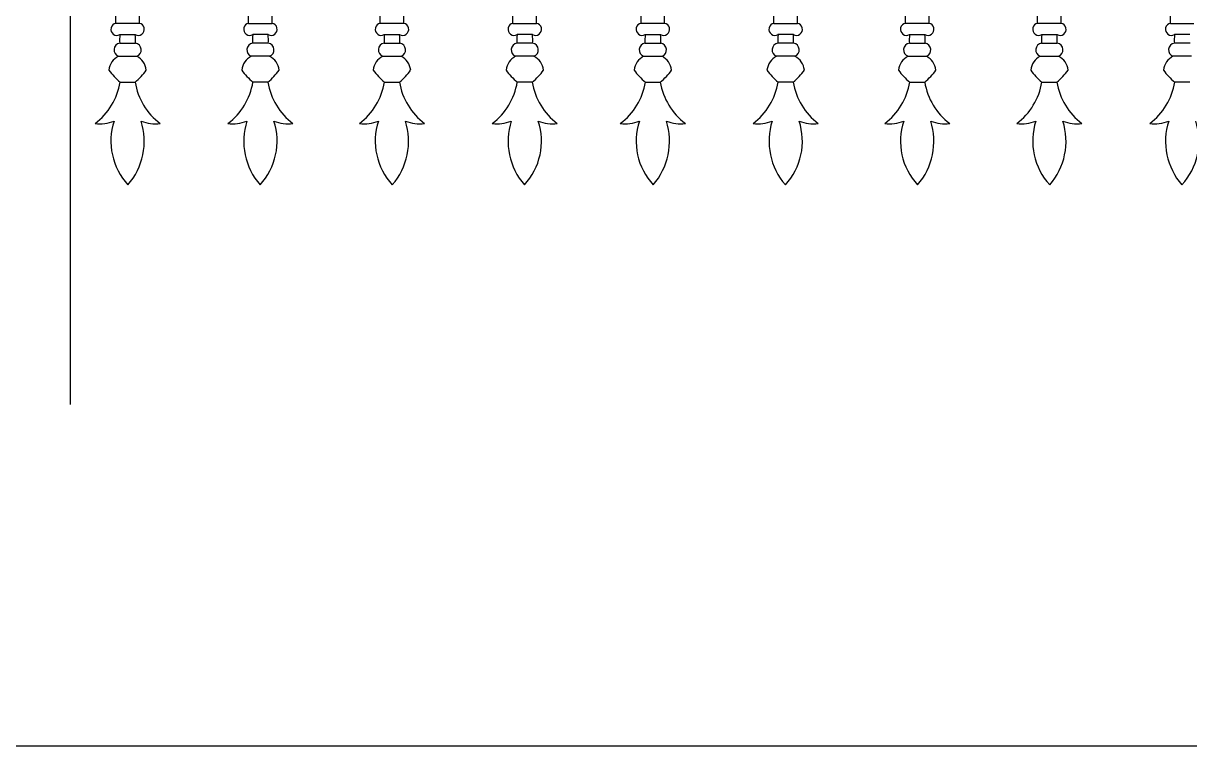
# Model space of a CAD drawing. Extents: x 12262 to 40734, y 30451 to 49613.
# Drawn here: x 23954 to 25067, y 45726 to 46414 of the extents above; entities that cross this region are included whole.
import ezdxf

# ---------------------------------------------------------------- set-up
doc = ezdxf.new("R2010")
doc.units = 0
doc.header["$LTSCALE"] = 0.85
doc.header["$MEASUREMENT"] = 0
doc.layers.get('0').update_dxf_attribs({"linetype": 'CONTINUOUS'})
doc.layers.add('www.cad-blocks.net', color=7, linetype='CONTINUOUS')

# ---------------------------------------------------------------- blocks, each defined once
blk = doc.blocks.new('A$C42C5099B')
for p, q in [((0, 0), (0, 826.12)), ((21.67, 181.72), (21.67, 388.86)), ((32.92, 181.72), (32.92, 388.86)), ((85.01, 181.72), (85.01, 388.86)), ((96.26, 181.72), (96.26, 388.86)), ((147.74, 181.72), (147.74, 388.86)), ((158.99, 181.72), (158.99, 388.86)), ((211.08, 181.72), (211.08, 388.86)), ((222.33, 181.72), (222.33, 388.86)), ((272.16, 181.72), (272.16, 388.86)), ((283.41, 181.72), (283.41, 388.86)), ((335.5, 181.72), (335.5, 388.86)), ((346.75, 181.72), (346.75, 388.86)), ((398.23, 181.72), (398.23, 388.86)), ((409.48, 181.72), (409.48, 388.86)), ((461.26, 181.72), (461.26, 388.86)), ((472.51, 181.72), (472.51, 388.86)), ((524.6, 181.72), (524.6, 388.86)), ((32.92, 181.72), (21.67, 181.72)), ((85.01, 181.72), (96.26, 181.72)), ((158.99, 181.72), (147.74, 181.72)), ((211.08, 181.72), (222.33, 181.72)), ((283.41, 181.72), (272.16, 181.72)), ((335.5, 181.72), (346.75, 181.72)), ((409.48, 181.72), (398.23, 181.72)), ((472.51, 181.72), (461.26, 181.72)), ((524.6, 181.72), (535.85, 181.72)), ((23.64, 176.4), (30.95, 176.4)), ((94.29, 176.4), (86.97, 176.4)), ((149.7, 176.4), (157.02, 176.4)), ((220.36, 176.4), (213.04, 176.4)), ((274.13, 176.4), (281.44, 176.4)), ((344.78, 176.4), (337.46, 176.4)), ((400.19, 176.4), (407.51, 176.4)), ((463.23, 176.4), (470.55, 176.4)), ((533.88, 176.4), (526.57, 176.4)), ((23.55, 172.25), (31.04, 172.25)), ((94.38, 172.25), (86.88, 172.25)), ((149.61, 172.25), (157.11, 172.25)), ((220.45, 172.25), (212.95, 172.25)), ((274.04, 172.25), (281.53, 172.25)), ((344.87, 172.25), (337.38, 172.25)), ((400.1, 172.25), (407.6, 172.25)), ((463.14, 172.25), (470.64, 172.25)), ((533.97, 172.25), (526.48, 172.25)), ((22.91, 166.07), (31.68, 166.07)), ((95.02, 166.07), (86.24, 166.07)), ((148.97, 166.07), (157.75, 166.07)), ((221.09, 166.07), (212.31, 166.07)), ((273.4, 166.07), (282.17, 166.07)), ((345.51, 166.07), (336.74, 166.07)), ((399.46, 166.07), (408.24, 166.07)), ((462.5, 166.07), (471.28, 166.07)), ((534.61, 166.07), (525.84, 166.07)), ((23.73, 153.71), (30.86, 153.71)), ((94.2, 153.71), (87.07, 153.71)), ((149.8, 153.71), (156.93, 153.71)), ((220.26, 153.71), (213.14, 153.71)), ((274.22, 153.71), (281.35, 153.71)), ((344.69, 153.71), (337.56, 153.71)), ((400.29, 153.71), (407.42, 153.71)), ((463.32, 153.71), (470.45, 153.71)), ((533.79, 153.71), (526.66, 153.71))]:
    blk.add_line(p, q)
for centre, radius, start, end in [((22.2, 178.89), 2.88, 100.5358, 300.0203), ((32.39, 178.89), 2.88, 239.9797, 79.4642), ((85.53, 178.89), 2.88, 100.5358, 300.0203), ((95.73, 178.89), 2.88, 239.9797, 79.4642), ((148.26, 178.89), 2.88, 100.5358, 300.0203), ((158.46, 178.89), 2.88, 239.9797, 79.4642), ((211.6, 178.89), 2.88, 100.5358, 300.0203), ((221.8, 178.89), 2.88, 239.9797, 79.4642), ((272.69, 178.89), 2.88, 100.5358, 300.0203), ((282.88, 178.89), 2.88, 239.9797, 79.4642), ((336.03, 178.89), 2.88, 100.5358, 300.0203), ((346.22, 178.89), 2.88, 239.9797, 79.4642), ((398.75, 178.89), 2.88, 100.5358, 300.0203), ((408.95, 178.89), 2.88, 239.9797, 79.4642), ((461.79, 178.89), 2.88, 100.5358, 300.0203), ((471.99, 178.89), 2.88, 239.9797, 79.4642), ((525.13, 178.89), 2.88, 100.5358, 300.0203), ((48.81, 173.78), 25.31, 174.0571, 183.4698), ((5.78, 173.78), 25.31, 356.5302, 5.9429), ((112.15, 173.78), 25.31, 174.0571, 183.4698), ((69.12, 173.78), 25.31, 356.5302, 5.9429), ((174.88, 173.78), 25.31, 174.0571, 183.4698), ((131.85, 173.78), 25.31, 356.5302, 5.9429), ((238.22, 173.78), 25.31, 174.0571, 183.4698), ((195.19, 173.78), 25.31, 356.5302, 5.9429), ((299.3, 173.78), 25.31, 174.0571, 183.4698), ((256.27, 173.78), 25.31, 356.5302, 5.9429), ((362.64, 173.78), 25.31, 174.0571, 183.4698), ((319.61, 173.78), 25.31, 356.5302, 5.9429), ((425.37, 173.78), 25.31, 174.0571, 183.4698), ((382.34, 173.78), 25.31, 356.5302, 5.9429), ((488.4, 173.78), 25.31, 174.0571, 183.4698), ((445.37, 173.78), 25.31, 356.5302, 5.9429), ((551.74, 173.78), 25.31, 174.0571, 183.4698), ((24.02, 169.07), 3.21, 98.5397, 249.635), ((30.57, 169.07), 3.21, 290.365, 81.4603), ((87.36, 169.07), 3.21, 98.5397, 249.635), ((93.91, 169.07), 3.21, 290.365, 81.4603), ((150.09, 169.07), 3.21, 98.5397, 249.635), ((156.63, 169.07), 3.21, 290.365, 81.4603), ((213.43, 169.07), 3.21, 98.5397, 249.635), ((219.97, 169.07), 3.21, 290.365, 81.4603), ((274.51, 169.07), 3.21, 98.5397, 249.635), ((281.06, 169.07), 3.21, 290.365, 81.4603), ((337.85, 169.07), 3.21, 98.5397, 249.635), ((344.4, 169.07), 3.21, 290.365, 81.4603), ((400.58, 169.07), 3.21, 98.5397, 249.635), ((407.13, 169.07), 3.21, 290.365, 81.4603), ((463.61, 169.07), 3.21, 98.5397, 249.635), ((470.16, 169.07), 3.21, 290.365, 81.4603), ((526.95, 169.07), 3.21, 98.5397, 249.635), ((26.94, 158.44), 8.63, 117.8727, 173.0779), ((27.65, 158.44), 8.63, 6.9221, 62.1273), ((90.28, 158.44), 8.63, 117.8727, 173.0779), ((90.99, 158.44), 8.63, 6.9221, 62.1273), ((153.01, 158.44), 8.63, 117.8727, 173.0779), ((153.72, 158.44), 8.63, 6.9221, 62.1273), ((216.35, 158.44), 8.63, 117.8727, 173.0779), ((217.05, 158.44), 8.63, 6.9221, 62.1273), ((277.43, 158.44), 8.63, 117.8727, 173.0779), ((278.14, 158.44), 8.63, 6.9221, 62.1273), ((340.77, 158.44), 8.63, 117.8727, 173.0779), ((341.48, 158.44), 8.63, 6.9221, 62.1273), ((403.5, 158.44), 8.63, 117.8727, 173.0779), ((404.21, 158.44), 8.63, 6.9221, 62.1273), ((466.53, 158.44), 8.63, 117.8727, 173.0779), ((467.24, 158.44), 8.63, 6.9221, 62.1273), ((529.87, 158.44), 8.63, 117.8727, 173.0779), ((41.23, 175.34), 27.82, 214.7652, 231.0275), ((13.36, 175.34), 27.82, 308.9725, 325.2348), ((104.57, 175.34), 27.82, 214.7652, 231.0275), ((76.7, 175.34), 27.82, 308.9725, 325.2348), ((167.3, 175.34), 27.82, 214.7652, 231.0275), ((139.43, 175.34), 27.82, 308.9725, 325.2348), ((230.64, 175.34), 27.82, 214.7652, 231.0275), ((202.77, 175.34), 27.82, 308.9725, 325.2348), ((291.72, 175.34), 27.82, 214.7652, 231.0275), ((263.85, 175.34), 27.82, 308.9725, 325.2348), ((355.06, 175.34), 27.82, 214.7652, 231.0275), ((327.19, 175.34), 27.82, 308.9725, 325.2348), ((417.79, 175.34), 27.82, 214.7652, 231.0275), ((389.92, 175.34), 27.82, 308.9725, 325.2348), ((480.82, 175.34), 27.82, 214.7652, 231.0275), ((452.95, 175.34), 27.82, 308.9725, 325.2348), ((544.16, 175.34), 27.82, 214.7652, 231.0275), ((-7.25, 158.95), 31.42, 307.2781, 350.413), ((61.84, 158.95), 31.42, 189.587, 232.7219), ((56.09, 158.95), 31.42, 307.2781, 350.413), ((125.18, 158.95), 31.42, 189.587, 232.7219), ((118.81, 158.95), 31.42, 307.2781, 350.413), ((187.91, 158.95), 31.42, 189.587, 232.7219), ((182.15, 158.95), 31.42, 307.2781, 350.413), ((251.25, 158.95), 31.42, 189.587, 232.7219), ((243.24, 158.95), 31.42, 307.2781, 350.413), ((312.33, 158.95), 31.42, 189.587, 232.7219), ((306.58, 158.95), 31.42, 307.2781, 350.413), ((375.67, 158.95), 31.42, 189.587, 232.7219), ((369.31, 158.95), 31.42, 307.2781, 350.413), ((438.4, 158.95), 31.42, 189.587, 232.7219), ((432.34, 158.95), 31.42, 307.2781, 350.413), ((501.43, 158.95), 31.42, 189.587, 232.7219), ((495.68, 158.95), 31.42, 307.2781, 350.413), ((13.84, 152.7), 18.87, 263.7324, 291.7886), ((50.3, 125.6), 30.97, 161.9896, 222.4537), ((3.4, 125.56), 31.83, 319.0593, 17.5937), ((40.75, 152.7), 18.87, 248.2114, 276.2676), ((77.18, 152.7), 18.87, 263.7324, 291.7886), ((114.52, 125.56), 31.83, 162.4063, 220.9407), ((67.63, 125.6), 30.97, 317.5463, 18.0104), ((104.09, 152.7), 18.87, 248.2114, 276.2676), ((139.91, 152.7), 18.87, 263.7324, 291.7886), ((176.36, 125.6), 30.97, 161.9896, 222.4537), ((129.47, 125.56), 31.83, 319.0593, 17.5937), ((166.82, 152.7), 18.87, 248.2114, 276.2676), ((203.25, 152.7), 18.87, 263.7324, 291.7886), ((240.59, 125.56), 31.83, 162.4063, 220.9407), ((193.7, 125.6), 30.97, 317.5463, 18.0104), ((230.16, 152.7), 18.87, 248.2114, 276.2676), ((264.33, 152.7), 18.87, 263.7324, 291.7886), ((300.79, 125.6), 30.97, 161.9896, 222.4537), ((253.89, 125.56), 31.83, 319.0593, 17.5937), ((291.24, 152.7), 18.87, 248.2114, 276.2676), ((327.67, 152.7), 18.87, 263.7324, 291.7886), ((365.01, 125.56), 31.83, 162.4063, 220.9407), ((318.12, 125.6), 30.97, 317.5463, 18.0104), ((354.58, 152.7), 18.87, 248.2114, 276.2676), ((390.4, 152.7), 18.87, 263.7324, 291.7886), ((426.85, 125.6), 30.97, 161.9896, 222.4537), ((379.96, 125.56), 31.83, 319.0593, 17.5937), ((417.31, 152.7), 18.87, 248.2114, 276.2676), ((453.43, 152.7), 18.87, 263.7324, 291.7886), ((489.89, 125.6), 30.97, 161.9896, 222.4537), ((443, 125.56), 31.83, 319.0593, 17.5937), ((480.34, 152.7), 18.87, 248.2114, 276.2676), ((516.77, 152.7), 18.87, 263.7324, 291.7886), ((554.12, 125.56), 31.83, 162.4063, 220.9407), ((507.22, 125.6), 30.97, 317.5463, 18.0104)]:
    blk.add_arc(centre, radius, start, end)
blk = doc.blocks.new('FORMAT')
at = {"layer": 'www.cad-blocks.net', "color": 155, "true_color": 0x546d8e}
blk.add_line((14872.5, 45725.7), (35345.5, 45725.7), dxfattribs=at)

msp = doc.modelspace()

# ---------------------------------------------------------------- block references
msp.add_blockref('FORMAT', (0, 0))
at = {"xscale": 2, "yscale": 2, "zscale": 2}
msp.add_blockref('A$C42C5099B', (23999, 46050.9), dxfattribs=at)

doc.saveas('drawing.dxf')
